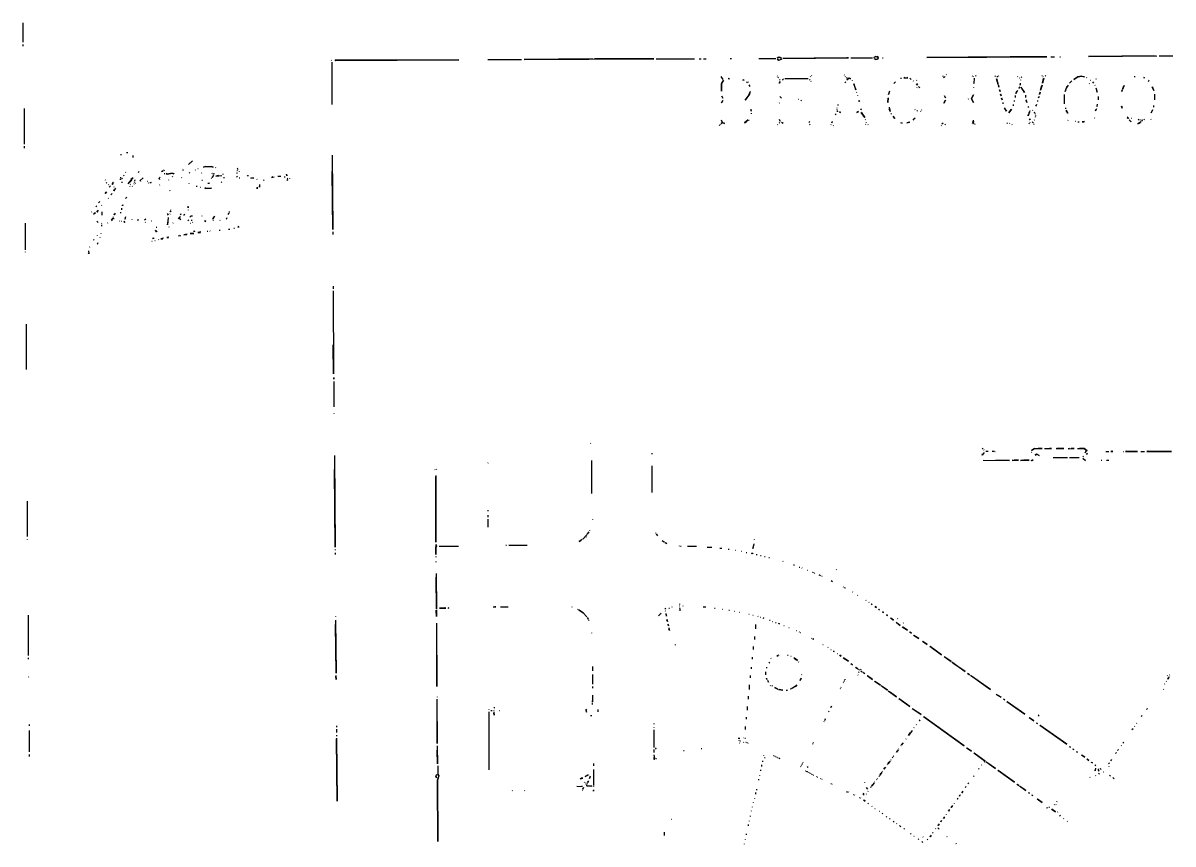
# Model space of a CAD drawing. Extents: x 1 to 4796, y -44 to 889.
# Drawn here: x 92 to 653, y 488 to 888 of the extents above; entities that cross this region are included whole.
import ezdxf

# ---------------------------------------------------------------- set-up
doc = ezdxf.new("R2010")
doc.units = 0
doc.layers.add('LINEWORK', color=4, linetype='CONTINUOUS')

msp = doc.modelspace()

# ---------------------------------------------------------------- linework, layer by layer
at = {"layer": 'LINEWORK'}
for points in [[(92, 888.1667), (92, 878.8333)], [(92, 877.6667), (92, 876.8333)], [(242.3333, 870), (242.5, 869.8333)], [(244, 870.1667), (244.5, 869.8333), (304.5, 870.1667), (244.1667, 870)], [(318.6667, 870.3333), (335.1667, 870.3333)], [(369.6667, 870.6667), (336.3333, 870.3333), (399.6667, 870.6667), (370.6667, 870.6667)], [(400.8333, 870.6667), (419.5, 870.6667)], [(421.8333, 870.6667), (422.6667, 870.6667)], [(423.8333, 870.6667), (425.1667, 870.6667)], [(436.8333, 870.8333), (437.5, 870.8333)], [(450.8333, 870.8333), (459.1667, 870.8333)], [(460.6667, 871.5), (459.8333, 871), (460.6667, 871.5), (461.8333, 871), (461, 871.5)], [(459.8333, 870.5), (460.6667, 870), (461.8333, 870.5), (461, 870), (460, 870.3333)], [(493.1667, 871.1667), (462.5, 870.8333), (494.5, 871.1667), (493.6667, 871.1667)], [(495.6667, 871.1667), (506.3333, 871.1667)], [(507.8333, 871.8333), (507, 871.3333), (507.8333, 871.8333), (509.1667, 871.3333), (508.3333, 871.8333)], [(507, 870.8333), (507.8333, 870.3333), (509.1667, 870.8333), (508.3333, 870.3333), (507.1667, 870.6667)], [(511.1667, 871.1667), (511.5, 871.1667)], [(573.1667, 871.6667), (532.8333, 871.3333), (591.3333, 871.6667), (573.5, 871.6667)], [(593.3333, 871.6667), (595, 871.6667)], [(597.6667, 871.6667), (598, 871.6667)], [(644.1667, 872.1667), (611.6667, 871.8333), (645, 872.1667)], [(646.1667, 872.1667), (652.8333, 872.1667)], [(242.6667, 869), (242.6667, 848.3333)], [(432.3333, 862), (433.3333, 860.6667), (433, 861.3333)], [(433.6667, 860.3333), (432.6667, 858.6667), (432.6667, 854.8333), (432.6667, 858.6667), (433.3333, 860)], [(435.8333, 861), (436.5, 860.8333), (436, 861)], [(442.8333, 860.5), (443.6667, 860.3333), (443.1667, 860.5)], [(444.8333, 859.5), (445.3333, 859)], [(445.8333, 859.5), (445.6667, 859.3333)], [(459.8333, 862.3333), (460, 862.1667)], [(460.1667, 861.6667), (460.5, 861.3333)], [(461.3333, 859.6667), (460.8333, 858.8333), (461.1667, 859.5)], [(461, 860.6667), (461.3333, 860.3333)], [(462.8333, 860.8333), (462.3333, 860.5), (462.6667, 860.6667)], [(463.5, 861), (474.8333, 861)], [(475.5, 860.6667), (475.8333, 860.3333)], [(476, 862), (475.8333, 861.8333)], [(476.1667, 859.8333), (476.3333, 859.6667)], [(476.6667, 862.5), (476.5, 862.3333)], [(492.5, 862.8333), (492.6667, 862.6667)], [(493.3333, 859.5), (492.8333, 859)], [(493, 862), (493.1667, 861.8333)], [(493.6667, 861.5), (494, 861.1667)], [(494.6667, 861.1667), (493.8333, 860.5), (494.6667, 861.1667), (495.5, 860.8333), (495, 861.1667)], [(496.3333, 860.1667), (496.3333, 860)], [(497, 858.6667), (498.1667, 855.5), (497.3333, 858.3333)], [(517.5, 859.5), (516.6667, 858.6667), (517.1667, 859.1667)], [(520, 861.1667), (520.5, 861.1667)], [(522, 861.5), (521.5, 861.3333), (523.5, 861.3333), (523.1667, 861.5)], [(524.5, 861.1667), (525.1667, 860.6667), (524.8333, 860.8333)], [(526.1667, 860), (526.3333, 859.8333)], [(527.8333, 860.3333), (527.6667, 860.1667)], [(527.6667, 858.6667), (528.1667, 857.8333), (527.6667, 858.5)], [(540.5, 862.3333), (540.6667, 862.1667)], [(540.8333, 861.6667), (541.1667, 861.3333)], [(541.6667, 862), (541.3333, 861.6667)], [(542.3333, 863), (542.1667, 862.8333)], [(554.8333, 862.3333), (555, 862.1667)], [(555.3333, 862), (555.5, 861.8333)], [(555.8333, 861.1667), (555.6667, 858.6667), (555.8333, 859.3333)], [(556.8333, 862.5), (556.5, 862.1667)], [(566, 862.3333), (566.3333, 862)], [(566.8333, 861), (567.5, 858.1667), (566.8333, 860.8333)], [(567.3333, 862), (567, 861.6667)], [(567.8333, 862.3333), (567.6667, 862.1667)], [(577, 862), (577.1667, 861.8333)], [(578, 861.3333), (578.1667, 861.1667)], [(578.3333, 858.8333), (578.3333, 857.8333), (578.5, 858.6667)], [(578.5, 860.5), (578.5, 860.3333)], [(579.1667, 861.8333), (578.8333, 861.5)], [(588.8333, 862.5), (589, 862.3333)], [(589.8333, 861.1667), (589.1667, 858.8333), (589.6667, 861)], [(589.3333, 862), (589.5, 861.8333)], [(590.8333, 862.5), (590.5, 862.1667)], [(603.5, 860), (602.3333, 858.8333), (603.1667, 859.6667)], [(608.3333, 862.1667), (606.5, 861.8333), (604.5, 860.6667), (606.5, 861.8333), (608.3333, 862.1667), (609.6667, 861.8333), (608.5, 862)], [(610.6667, 861.5), (610.8333, 861.3333)], [(612.1667, 858.6667), (612, 858.5)], [(612.5, 860.3333), (612.6667, 860.3333)], [(613.5, 859.5), (614, 858.8333), (613.8333, 859.1667)], [(615.3333, 860.8333), (615.1667, 860.6667)], [(633.8333, 862), (634.3333, 862)], [(638.5, 861.5), (639, 861.3333), (638.6667, 861.5)], [(640.6667, 860), (641, 859.6667)], [(641.1667, 860.3333), (641, 860.1667)], [(432.6667, 852.6667), (433.3333, 851.5), (432.8333, 852.5)], [(446.6667, 854.6667), (446.3333, 853.5), (444.1667, 850.5), (445.8333, 852.6667), (446.6667, 854.5)], [(446, 858), (446.5, 857.1667), (446.3333, 857.6667)], [(498.6667, 854.3333), (498.5, 854.1667)], [(499, 852.8333), (499, 852.6667)], [(514.5, 854.8333), (514.1667, 853.3333), (514.5, 854.5)], [(528, 856.6667), (527.8333, 856.5)], [(528.6667, 857.1667), (529.3333, 856.5)], [(541.1667, 852.8333), (541.8333, 851.6667), (541.3333, 852.6667)], [(555.5, 853.1667), (554.5, 851.3333), (555.5, 849.3333), (554.5, 851.1667), (555.3333, 853)], [(555.5, 856.8333), (555.5, 856.6667)], [(567.6667, 857.8333), (567.8333, 856.8333), (567.6667, 857.5)], [(568.1667, 855.6667), (568.5, 854.6667), (568.1667, 855.5)], [(568.6667, 853.6667), (569, 852.6667), (568.6667, 853.5)], [(575.8333, 852.8333), (575.8333, 851.8333)], [(577, 855.1667), (576.1667, 853.8333), (576.6667, 854.8333)], [(578.1667, 857), (577.6667, 856.3333), (577.8333, 856.6667)], [(578.6667, 856.8333), (580.3333, 854.1667), (579.1667, 856.3333)], [(580.8333, 853), (580.8333, 851.8333)], [(588, 854.3333), (587.6667, 853.3333), (587.8333, 854.1667)], [(589, 857.8333), (588.1667, 855.3333), (588.8333, 857.6667)], [(599.8333, 853.3333), (599.8333, 848.6667)], [(601.6667, 857.8333), (600.6667, 856.3333), (600.1667, 854.6667), (601.1667, 857.3333)], [(614.6667, 857.8333), (614.8333, 857.6667)], [(615.1667, 856.5), (615.8333, 854.3333), (615.5, 856.1667)], [(628, 855.3333), (627.8333, 854.6667), (627.8333, 855.1667)], [(629, 857.6667), (628.1667, 855.6667), (628.8333, 857.5)], [(642.6667, 857.1667), (643.5, 855.1667), (642.6667, 856.8333)], [(643.8333, 853.5), (643.8333, 850.6667)], [(433.3333, 850.3333), (432.6667, 849.1667), (433.1667, 850.1667)], [(461, 849.1667), (460.8333, 849)], [(461.1667, 852.3333), (461.8333, 851.5), (461.3333, 852.1667)], [(470, 851), (470.1667, 851)], [(471.3333, 850.5), (471.6667, 850.1667)], [(489.3333, 848.3333), (489.3333, 847.8333)], [(499.6667, 850.5), (500, 849.8333), (499.6667, 850.3333)], [(514, 851.6667), (513.8333, 849.3333), (514, 851.5)], [(514.3333, 847.1667), (514.8333, 845), (514.3333, 846.3333)], [(541.8333, 850.5), (541, 849), (541.6667, 850.3333)], [(553.1667, 851.1667), (553, 851)], [(569.1667, 851.6667), (569.5, 850.6667), (569.1667, 851.5)], [(569.8333, 849.3333), (569.8333, 848.6667)], [(574.8333, 848.3333), (574.8333, 847.6667)], [(575.3333, 850.3333), (575.3333, 849.8333)], [(581.1667, 850.6667), (581.5, 849.3333), (581.1667, 850.5)], [(582, 847.3333), (582.3333, 847)], [(586.3333, 848.3333), (586, 847.5), (586.3333, 848)], [(586.8333, 850.3333), (586.8333, 849.8333)], [(587.5, 852.3333), (587.1667, 851.6667), (587.3333, 852.1667)], [(615.8333, 848.5), (615.6667, 847.3333), (615.8333, 847.6667)], [(616.3333, 852.3333), (616.3333, 850.6667)], [(627.6667, 847.6667), (628, 846.6667), (627.6667, 847.5)], [(643.3333, 847.8333), (643.3333, 847.1667)], [(92.5, 846.5), (92.5, 829)], [(447, 846.1667), (447.1667, 845.1667), (447.1667, 846)], [(447.1667, 844.1667), (447.1667, 843.8333)], [(488.5, 843.8333), (488, 843.3333)], [(488.8333, 846.8333), (488.8333, 846.6667)], [(488.8333, 846.1667), (488.8333, 846)], [(489, 845.5), (489.1667, 844.8333), (489.1667, 845.3333)], [(490, 844.8333), (490.6667, 844.5), (490.1667, 844.8333)], [(499.5, 845), (498.6667, 844.5), (499.6667, 845)], [(500.8333, 846.3333), (500.6667, 845.8333), (500.8333, 846.1667)], [(500.8333, 844.6667), (502.5, 842), (500.8333, 844.5)], [(515.1667, 844), (515.5, 843.6667)], [(516.1667, 842.6667), (517.1667, 841.5), (516.5, 842.3333)], [(527.1667, 841.6667), (526.1667, 840.8333), (526.5, 841)], [(527, 846), (527.1667, 845.8333)], [(527.8333, 845.5), (528.1667, 845.1667)], [(529.8333, 845.1667), (529.6667, 845)], [(530.3333, 845.8333), (530.1667, 845.6667)], [(570.5, 846.8333), (571.6667, 845.1667), (570.8333, 846.5)], [(574, 846.1667), (572.8333, 844.3333), (573.8333, 846)], [(582.5, 843.8333), (582.1667, 842.8333), (582.3333, 843.6667)], [(583, 845), (582.5, 844.1667), (582.8333, 844.8333)], [(582.8333, 841.5), (583.1667, 840.8333), (582.8333, 841.3333)], [(583, 845.5), (583.1667, 845.5)], [(584.5, 845.6667), (584.3333, 845.5)], [(585.1667, 844.8333), (585.5, 844.1667), (585.3333, 844.6667)], [(585.6667, 843.8333), (585.6667, 843.6667)], [(585.6667, 842.3333), (585.6667, 842.1667)], [(585.8333, 843), (585.8333, 842.6667)], [(600.3333, 846.8333), (600.3333, 846.3333)], [(600.6667, 845.8333), (601.5, 844.1667), (600.6667, 845.5)], [(614.5, 841.8333), (614.6667, 841.6667)], [(615.5, 846.3333), (615, 845.3333), (615.3333, 846.1667)], [(630.5, 842.3333), (631.3333, 841.5)], [(630.6667, 841.6667), (630.5, 841.5)], [(632.6667, 841.6667), (632.8333, 841.6667)], [(642.8333, 845.8333), (642.1667, 844.3333), (642.8333, 845.6667)], [(431.8333, 838.5), (431.5, 838.1667)], [(432.3333, 838.8333), (432.1667, 838.6667)], [(432.5, 840.8333), (433.1667, 839.6667), (432.5, 839.1667), (433.1667, 839.6667), (432.6667, 840.6667)], [(433.5, 839.5), (434.1667, 839.1667), (433.6667, 839.5)], [(445.6667, 840.8333), (443.8333, 839.5), (445.1667, 840.3333)], [(446, 840.6667), (446.1667, 840.5)], [(460.1667, 838.6667), (460, 838.5)], [(460.8333, 841.1667), (461.3333, 840.3333), (461, 841)], [(461.1667, 839.6667), (460.8333, 839.3333)], [(461.8333, 839.8333), (462.6667, 839.3333), (462, 839.6667)], [(475.6667, 840.1667), (475.1667, 839.6667)], [(475.5, 838.8333), (475.8333, 838.5)], [(486.1667, 838.6667), (486, 838.5)], [(486.6667, 840.1667), (486.5, 839.5), (486.6667, 840)], [(487.1667, 838.1667), (487.3333, 838)], [(502.6667, 841), (502.8333, 840.8333)], [(503, 838.8333), (502.8333, 838.6667)], [(503.1667, 839.6667), (503.1667, 839.5)], [(504, 838.6667), (504.1667, 838.5)], [(520, 839.6667), (520.8333, 839.3333), (520.1667, 839.5)], [(524.3333, 839.8333), (523, 839.5), (524.5, 839.8333)], [(540, 838.1667), (539.8333, 838)], [(540.6667, 839.3333), (540.1667, 838.8333)], [(541.5, 838.8333), (541.8333, 838.5)], [(555, 839.1667), (554.8333, 839)], [(555.3333, 840.6667), (555.5, 839.8333), (555.1667, 839.5), (555.5, 840.5)], [(555.5, 839.3333), (555.8333, 839)], [(556.1667, 838.8333), (556.3333, 838.6667)], [(572.1667, 839.5), (571.8333, 839.1667)], [(573.1667, 839.3333), (573.3333, 839.1667)], [(574.1667, 838.6667), (574.3333, 838.5)], [(582.8333, 839.3333), (582.5, 839)], [(583.1667, 839.8333), (583, 839.6667)], [(584.1667, 840), (584.8333, 839.3333)], [(585, 838.8333), (585.1667, 838.6667)], [(585.3333, 840.8333), (585.1667, 840.6667)], [(601.6667, 840.6667), (601.5, 840.5)], [(605.3333, 840.3333), (605.5, 840.3333)], [(606.5, 840), (607, 840)], [(609.6667, 840.1667), (608.5, 840), (609.5, 840)], [(631.5, 840.8333), (632.5, 840), (632, 840.3333)], [(637.3333, 840), (635.6667, 839), (636.8333, 839.5)], [(635.8333, 841.1667), (636.3333, 840.8333), (636, 841)], [(636.8333, 840.8333), (637, 840.6667)], [(638.1667, 840.6667), (637.5, 840.5), (638, 840.5)], [(639, 841.1667), (638.6667, 840.8333)], [(642, 841.1667), (642.1667, 841)], [(92.5, 828), (92.5, 827)], [(142.5, 825), (143.1667, 825)], [(139.5, 824), (140, 824)], [(145.5, 823.5), (145.5, 822.5)], [(174.6667, 820.8333), (172.6667, 819.1667), (174.3333, 820.5)], [(242.8333, 823.6667), (243.1667, 787.3333), (242.8333, 815.6667)], [(141.3333, 813.8333), (141, 813.5)], [(142.1667, 815.3333), (142, 815.1667)], [(148.6667, 815.6667), (148.1667, 815.1667)], [(159.8333, 816.1667), (160, 815.5), (159.6667, 816)], [(160.5, 816.5), (161, 816)], [(160.8333, 814.6667), (161.1667, 814.6667)], [(164.6667, 814.8333), (162.3333, 814.3333), (161.8333, 814.6667), (162.3333, 814.3333), (164.6667, 814.8333), (165.3333, 814.5), (165.6667, 814.8333), (165.3333, 814.5), (164.8333, 814.6667)], [(164.6667, 813.3333), (164.8333, 813.1667)], [(170.1667, 816.8333), (170, 816.6667)], [(170, 816.1667), (170, 816)], [(173.3333, 815.1667), (173, 814.8333)], [(176.1667, 816.5), (176, 816.3333)], [(177.3333, 817.1667), (177.5, 817.1667)], [(179.1667, 815), (179, 814.8333)], [(180.8333, 818.1667), (180, 817.8333), (180.8333, 818.1667), (183.8333, 818.1667), (184.6667, 817.8333), (183.8333, 818.1667)], [(184.1667, 814.8333), (184.3333, 814.6667)], [(184.8333, 813.6667), (184.1667, 812.8333), (185, 813.6667)], [(185, 814.8333), (184.8333, 814.1667), (184.6667, 814.5)], [(185.8333, 817.6667), (186, 817.5)], [(187.3333, 813.6667), (186, 813.3333), (189, 813.6667)], [(189.5, 814.5), (189.5, 814.1667)], [(196.1667, 813.3333), (196.5, 813)], [(196.3333, 815.3333), (196.5, 815.3333)], [(196.3333, 814.6667), (196.3333, 814.5)], [(196.5, 817.3333), (196.6667, 817.1667)], [(196.5, 816.3333), (196.5, 816.1667)], [(197, 817), (196.6667, 816.6667)], [(197.5, 815.6667), (197.5, 815.5)], [(201.6667, 813.8333), (201.6667, 813.3333), (201.5, 813.6667)], [(216.3333, 813.3333), (217.6667, 813.3333)], [(220.5, 814.3333), (220.6667, 813.5), (220.5, 814.1667)], [(132, 811.6667), (132.1667, 811.5)], [(132.5, 810.3333), (132.8333, 810)], [(133.6667, 809.3333), (133.8333, 809.1667)], [(134.6667, 808.6667), (134, 808)], [(136, 810), (135.5, 809.3333), (135.8333, 809.8333)], [(135.6667, 810.5), (135.8333, 810.3333)], [(136.3333, 810.5), (136.1667, 810.3333)], [(136.3333, 808.1667), (136.5, 808.1667)], [(139.5, 813), (139.5, 812.6667)], [(139.5, 812.3333), (139.5, 811.6667), (139.5, 812.1667)], [(140, 810.5), (140.5, 810.5)], [(140.5, 812.5), (140.1667, 812.1667)], [(145.6667, 812.6667), (144.6667, 811.8333), (145, 811.5), (143.3333, 809.6667), (145.3333, 812.3333)], [(144.1667, 808.5), (144.3333, 808.3333)], [(144.5, 809.5), (144.3333, 809.3333)], [(145.1667, 808.5), (145.3333, 808.3333)], [(146.1667, 809.6667), (146, 809.5)], [(146.1667, 810.3333), (146.3333, 810.1667)], [(146.5, 811.6667), (146.3333, 811), (146.5, 811.3333)], [(146.6667, 810), (146.8333, 810)], [(150.6667, 812.6667), (149.1667, 811.3333), (149.3333, 811), (149.1667, 811.3333), (149.5, 811.5)], [(152.5, 811), (152.6667, 811)], [(153.1667, 810.1667), (153, 810)], [(153.8333, 810.3333), (154.5, 810.3333), (154, 810.1667)], [(158.8333, 813), (158.3333, 812.5), (158.5, 811.8333), (158.3333, 812.5)], [(158.6667, 809.1667), (158.5, 809)], [(163, 811.6667), (163, 811.5)], [(169.5, 812.8333), (169.3333, 812.6667)], [(172.8333, 809.8333), (172.8333, 809.6667)], [(176.5, 808.5), (177, 808.5)], [(178.3333, 808), (178.5, 808)], [(179.1667, 811.5), (179.5, 811.5)], [(180.5, 807.6667), (181.1667, 807.3333), (184, 807.5), (181.1667, 807.3333), (180.6667, 807.6667)], [(182.1667, 810), (183, 810), (182.3333, 809.8333)], [(184, 812.5), (183.8333, 812.3333)], [(189, 810.6667), (188.6667, 810.3333)], [(190, 813), (190, 812.5)], [(197.5, 812.6667), (197.6667, 812.6667)], [(203, 812.6667), (204.5, 812.5), (203.6667, 812.6667)], [(206, 812), (206.1667, 811.8333)], [(206.1667, 808), (206.1667, 807.1667), (206.1667, 807.8333)], [(207.3333, 809.3333), (207.3333, 808), (207.5, 809.1667)], [(209.6667, 811.6667), (209.3333, 811.3333)], [(213.8333, 813.1667), (213.1667, 812.8333), (214.5, 813.1667)], [(219.3333, 813.1667), (219.8333, 813.1667)], [(221.1667, 811.6667), (220.6667, 811.5), (221, 811.5)], [(220.8333, 812.5), (221.1667, 812.1667)], [(222, 812.3333), (222, 812.1667)], [(132.6667, 805.8333), (132, 805), (132.5, 805.6667)], [(133.6667, 802.6667), (133.5, 802.5)], [(135.5, 805), (134.8333, 804.3333)], [(137.1667, 807.5), (136.3333, 806.3333), (136.6667, 807)], [(142.6667, 803.1667), (142, 802.5)], [(163.5, 806.5), (163.6667, 806.3333)], [(128, 799), (127.5, 798.5)], [(128.6667, 796.8333), (128, 795.8333), (128.6667, 796.6667)], [(129.5, 801), (128.8333, 800.3333)], [(130.3333, 799.3333), (130.5, 799.1667)], [(140, 797.8333), (140, 797)], [(140.6667, 799.5), (140.5, 799), (140.5, 799.3333)], [(164.1667, 796.5), (163.8333, 796), (164, 796.3333)], [(164, 797), (164, 796.8333)], [(172.3333, 798.8333), (172.5, 798), (172.5, 798.6667)], [(172.5, 797), (172.5, 796.8333)], [(125.5, 796), (125.3333, 795.8333)], [(127.1667, 795.6667), (126.3333, 794.8333), (127.3333, 795.6667)], [(128, 791.5), (128.6667, 790.8333)], [(130.5, 796), (130.5, 794.3333)], [(136, 793), (135.1667, 792), (135.5, 791.6667), (135.1667, 792), (135.8333, 792.8333)], [(136.1667, 793.5), (136, 793.3333)], [(136.3333, 792.8333), (136.5, 792.8333)], [(137, 795.3333), (136.5, 794.5), (136.6667, 795)], [(139, 791.6667), (139.1667, 791.5)], [(139.5, 795.8333), (139.5, 795.3333)], [(139.8333, 791.5), (140, 791.5)], [(141.1667, 791.5), (141.6667, 790.8333), (141.3333, 791.3333)], [(142, 793.5), (141.6667, 792.5), (142, 793)], [(145, 792.3333), (145, 792.1667)], [(148.1667, 792.3333), (148, 791.8333), (148, 792.1667)], [(151.8333, 792.5), (151.3333, 792)], [(151.5, 791), (151.6667, 790.8333)], [(154.6667, 791.6667), (154.8333, 791.6667)], [(162.3333, 795.1667), (162.8333, 794.3333), (162.5, 795)], [(162.8333, 793.1667), (162.5, 789.6667), (162.8333, 791.5)], [(163.8333, 795), (163.6667, 794.8333)], [(168, 793), (167.6667, 792.6667)], [(168.6667, 793.6667), (168.3333, 793), (168.8333, 792.1667), (168.3333, 793), (168.5, 793.5)], [(169, 795), (168.8333, 794.5), (169, 794.8333)], [(171, 794.6667), (170.5, 794.3333), (170.8333, 794.5)], [(172.8333, 792.1667), (172.3333, 791.6667)], [(174, 794), (173.3333, 793.3333), (174, 794), (174.6667, 794)], [(174, 792), (174.5, 792)], [(174.8333, 791), (174.6667, 790.8333)], [(179.1667, 794), (179.3333, 794)], [(180.5, 791.8333), (181.1667, 791.3333), (180.6667, 791.6667)], [(185.3333, 793.8333), (184.5, 792.5), (185, 793.5)], [(184.6667, 792), (184.6667, 791.8333)], [(188, 792), (188.1667, 791.8333)], [(191.3333, 793), (191, 792.5), (191.3333, 792.8333)], [(192.3333, 795.3333), (192, 794.6667), (192.3333, 795.1667)], [(192.5, 796.1667), (192.5, 795.6667)], [(93, 790.5), (93, 777.5)], [(130, 785.5), (130, 785.3333)], [(130.5, 790.5), (130.3333, 790.3333)], [(130.3333, 789.6667), (130.3333, 789)], [(133.3333, 790.6667), (133.1667, 790.5)], [(156.5, 787), (157.1667, 786.1667), (157.5, 786.5), (157.1667, 786.1667), (156.6667, 786.8333)], [(157, 788.5), (157.3333, 788.5)], [(163.1667, 788.6667), (163.3333, 788.6667)], [(165.1667, 790.6667), (165, 790.5)], [(172, 785.1667), (170.5, 784.8333), (171.8333, 785)], [(173.5, 790.5), (173.6667, 790.5)], [(175.1667, 785.6667), (173.5, 785.5), (175.3333, 785.5)], [(175.1667, 786.5), (175.8333, 786.5), (175.3333, 786.3333)], [(178.6667, 786.1667), (177.3333, 786), (178.5, 786)], [(181.8333, 786.5), (182.1667, 786.5)], [(183.1667, 786.6667), (183.3333, 786.5)], [(187.6667, 787), (188.1667, 787)], [(192.1667, 787.5), (192.8333, 787.5)], [(194.8333, 788), (195.1667, 788)], [(197.3333, 788.8333), (196.8333, 788.5), (197.5, 788.6667)], [(243.1667, 786.1667), (243.1667, 785)], [(126.6667, 782.5), (126.3333, 782.1667)], [(128.1667, 784.6667), (128.1667, 784.5)], [(128.5, 780.8333), (128.1667, 780.1667), (128.5, 780.5)], [(129.5, 783.6667), (129.5, 783.5)], [(154.8333, 781.6667), (155, 781.6667)], [(155.8333, 783.1667), (155.1667, 783), (156, 783.1667)], [(156.3333, 782), (156.5, 782)], [(158.1667, 782.5), (158, 782.3333)], [(160.5, 783.1667), (159.1667, 782.8333), (160.1667, 782.8333)], [(163.1667, 783.6667), (162.1667, 783.5), (163, 783.5)], [(168.1667, 784.5), (167.8333, 784.3333), (169, 784.5)], [(93, 776.5), (93, 776.3333)], [(124, 777), (124.1667, 775.5), (124, 775.8333)], [(124.6667, 779), (124.5, 778.8333)], [(243.3333, 759.6667), (243.3333, 758.5)], [(243.3333, 757.5), (243.5, 717), (243.3333, 731.1667)], [(93.5, 741.1667), (93.5, 719)], [(243.6667, 715.1667), (243.6667, 714.3333), (243.6667, 715)], [(243.6667, 713.1667), (243.6667, 700.8333)], [(243.6667, 697.6667), (243.6667, 697.5)], [(368.8333, 683.1667), (369, 683)], [(559.8333, 680.6667), (560.3333, 680.1667)], [(560.5, 679.8333), (560.6667, 679.6667)], [(561.5, 679.1667), (562.6667, 679.1667)], [(564.6667, 679.1667), (565.6667, 679.1667), (564.8333, 679)], [(566, 679), (566.1667, 679)], [(585.3333, 680.5), (583.8333, 679.5), (585.3333, 680.5), (589, 680.5), (587, 680.5)], [(583.8333, 678.6667), (584, 678.5)], [(590.1667, 680.5), (593.5, 680.5), (592.6667, 680.5)], [(595.8333, 680.5), (599.6667, 680.5), (596.1667, 680.5)], [(602.3333, 680.5), (601.6667, 680.3333), (604.6667, 680.5), (603.1667, 680.5)], [(606.3333, 680.5), (609.5, 680.5), (611, 679.3333), (609.5, 680.5), (607.1667, 680.5)], [(610.3333, 679.1667), (610, 678.3333), (610.3333, 679)], [(620, 679), (621.5, 679)], [(623, 679.1667), (622.5, 679), (623.5, 679), (623.1667, 679.1667)], [(628.5, 679), (628.6667, 679)], [(630.3333, 679.1667), (629.6667, 679), (635.5, 679), (630.5, 679)], [(637.1667, 679), (639, 679)], [(640.5, 679.1667), (640, 679), (652.1667, 679), (640.6667, 679.1667)], [(243.8333, 677.1667), (244.1667, 632.3333), (243.8333, 670.3333)], [(318.8333, 673.5), (318.6667, 673.3333)], [(369.1667, 674.6667), (369.1667, 658.5)], [(398.6667, 678.1667), (398.6667, 677.6667)], [(560.6667, 678.5), (559.8333, 677.3333), (560, 677.8333)], [(560.3333, 674.8333), (573.1667, 674.6667), (566.5, 674.8333)], [(574.6667, 674.8333), (574.3333, 674.6667), (577.5, 674.8333), (575.1667, 674.8333)], [(579.6667, 674.8333), (578.5, 674.6667), (582.6667, 674.8333), (580, 674.8333)], [(584.6667, 675), (584, 674.5), (583.6667, 674.6667), (584.5, 674.8333)], [(586.3333, 677.6667), (585.6667, 677.3333), (586.5, 677.6667), (587.5, 677.1667), (586.5, 677.6667)], [(594.3333, 676.1667), (601.3333, 676.1667)], [(602.3333, 676.1667), (607, 676.1667)], [(609.1667, 676.8333), (608.8333, 676.5)], [(608.8333, 675.8333), (610.1667, 674.6667), (609.6667, 675)], [(611.1667, 678), (610.6667, 677.6667), (611.3333, 678)], [(617.8333, 674.8333), (618.1667, 674.8333)], [(620.3333, 674.8333), (621.5, 674.8333)], [(292.8333, 670.3333), (293, 670.1667)], [(293.8333, 670.5), (293.6667, 670.3333)], [(398.6667, 672), (398.6667, 659)], [(293.3333, 667.3333), (293.3333, 634.8333), (293.3333, 666.8333)], [(94, 654.8333), (94, 637.5)], [(318.6667, 650.5), (318.6667, 650)], [(318.6667, 648), (318.6667, 647)], [(318.6667, 646), (318.6667, 642.1667)], [(369.6667, 645.8333), (369.6667, 645.6667)], [(368, 639.8333), (367.1667, 638.6667), (367.5, 639.3333)], [(368.3333, 640.5), (368.3333, 640.3333)], [(94, 636.1667), (94, 636)], [(293.3333, 633.8333), (293.6667, 632.8333), (293.3333, 632.3333), (293.3333, 628.8333), (293.3333, 632.3333), (293.6667, 632.8333), (293.3333, 633.3333)], [(364.6667, 636.1667), (363.1667, 635.1667), (364.1667, 635.6667)], [(367, 638.3333), (365, 636.3333)], [(366.6667, 637.3333), (366.8333, 637.1667)], [(400.5, 639.3333), (400.6667, 639.1667)], [(400.8333, 638.8333), (401.5, 637.8333), (401.3333, 638.3333)], [(403.6667, 635.6667), (404.8333, 634.8333), (404.5, 634.8333)], [(405.1667, 634.6667), (406, 634.1667), (405.5, 634.3333)], [(448.3333, 634), (448, 631.6667), (448.3333, 633.3333)], [(448.5, 636.1667), (448.5, 636)], [(244.1667, 631.1667), (244.1667, 630.8333)], [(244.1667, 629.6667), (244.1667, 628.8333)], [(295, 632.8333), (304.3333, 632.8333)], [(327.5, 633.3333), (327.8333, 633.3333)], [(329, 633.3333), (337.8333, 633.3333)], [(412, 633), (412, 632.8333)], [(412.6667, 632.8333), (413, 632.8333)], [(416, 632.8333), (420.5, 632.8333)], [(425.6667, 632.3333), (428, 632.3333)], [(431.8333, 631.8333), (432.8333, 631.8333)], [(435.8333, 631.3333), (436.3333, 631.3333)], [(439.3333, 630.8333), (439.5, 630.8333)], [(442.3333, 630.3333), (442.5, 630.3333)], [(444.6667, 629.8333), (445, 629.8333)], [(447.6667, 629.5), (447.3333, 629.3333), (447.8333, 629.5), (448.1667, 629.1667), (447.8333, 629.5)], [(449.5, 628.8333), (450, 628.8333)], [(451.6667, 628.3333), (452, 628.3333)], [(293.3333, 627.8333), (293.3333, 627.5)], [(293.3333, 625.3333), (293.3333, 625)], [(453.6667, 627.8333), (454, 627.8333)], [(455.6667, 627.3333), (456, 627.3333)], [(462.5, 625.5), (462.6667, 625.3333)], [(467.8333, 623.6667), (468.1667, 623.6667)], [(470.5, 622.6667), (470.8333, 622.6667)], [(293.5, 619.5), (293.6667, 602.3333), (293.5, 617.6667)], [(471.8333, 622.3333), (472, 622.1667)], [(474.5, 621.1667), (474.6667, 621.1667)], [(477, 620.1667), (477.1667, 620.1667)], [(477.5, 620), (477.6667, 619.8333)], [(478, 619.6667), (478.1667, 619.6667)], [(480.1667, 618.8333), (480.6667, 618.6667), (480.3333, 618.6667)], [(481, 618.5), (481.1667, 618.3333)], [(481.5, 618.1667), (481.6667, 618.1667)], [(488.5, 621.5), (488.6667, 621.3333)], [(486.1667, 616.1667), (486.8333, 615.6667), (486.5, 615.8333)], [(492, 613), (492.1667, 612.8333)], [(492.5, 612.6667), (492.6667, 612.6667)], [(493, 612.5), (493.1667, 612.3333)], [(496.5, 610.5), (496.6667, 610.3333)], [(499, 609), (499.1667, 608.8333)], [(503, 606.5), (503.1667, 606.3333)], [(293.6667, 601.8333), (293.6667, 598.5), (293.5, 601.6667)], [(297.6667, 602.8333), (295.1667, 602.6667), (298.1667, 602.6667), (297.8333, 602.8333)], [(299.1667, 602.8333), (299.6667, 602.6667), (299.3333, 602.8333)], [(321.3333, 603.1667), (322.6667, 603.1667), (322.1667, 603.1667)], [(324.8333, 603.1667), (328.6667, 603.1667)], [(359.6667, 603.1667), (359.8333, 603.1667)], [(362.5, 602.1667), (362.6667, 602)], [(363, 601.8333), (365.1667, 600.3333), (367, 598.3333), (365.1667, 600.3333), (363.1667, 601.6667)], [(403.1667, 600.1667), (402, 598.8333), (402.6667, 599.6667)], [(405, 602.6667), (405.3333, 602.1667), (405.1667, 602.5)], [(405.1667, 601.3333), (405.3333, 601.1667)], [(407, 602.6667), (407.3333, 602.6667)], [(408.5, 603.1667), (408.6667, 603.1667)], [(412.1667, 604.6667), (412.1667, 604.3333)], [(412.1667, 603.6667), (412.3333, 603.6667)], [(412.1667, 602.8333), (412.5, 601.5), (412.1667, 601.8333)], [(413.8333, 603.6667), (414, 603.6667)], [(423.6667, 603.1667), (425, 603.1667)], [(429.1667, 602.6667), (429.5, 602.6667)], [(433, 602.1667), (433.1667, 602.1667)], [(436.1667, 601.6667), (436.5, 601.6667)], [(439, 601.1667), (439.1667, 601.1667)], [(441.5, 600.6667), (441.6667, 600.6667)], [(504.5, 605.5), (504.6667, 605.3333)], [(505.6667, 604.6667), (506.1667, 604.3333), (505.8333, 604.6667)], [(507.5, 603.3333), (508.1667, 603), (507.6667, 603.3333)], [(509.1667, 602.1667), (509.6667, 601.8333), (509.3333, 602.1667)], [(511, 600.8333), (511.6667, 600.5), (511.1667, 600.8333)], [(94.5, 599.1667), (94.5, 579.5)], [(244.3333, 598.6667), (244.3333, 598.5)], [(244.3333, 596.6667), (244.6667, 570.8333), (244.3333, 594.6667)], [(293.6667, 595.3333), (293.8333, 564.3333), (293.8333, 595.1667)], [(367.1667, 598), (367.6667, 597.1667), (367.6667, 597.5)], [(367.8333, 596.8333), (368.1667, 596.5)], [(405.5, 600), (405.8333, 598.6667), (405.6667, 599.8333)], [(406, 597.1667), (406.3333, 596.1667), (406, 596.8333)], [(406.5, 595), (406.8333, 594), (406.6667, 594.8333)], [(446, 599.6667), (446.1667, 599.6667)], [(448, 599.1667), (448.1667, 599.1667)], [(449.1667, 594.6667), (449.1667, 592.5)], [(450.3333, 598.6667), (450.5, 598.5)], [(451.5, 598.1667), (451.6667, 598.1667)], [(452.8333, 597.8333), (453.3333, 597.6667), (453, 597.6667)], [(456, 596.6667), (456.3333, 596.6667)], [(457.5, 596.1667), (457.6667, 596.1667)], [(459, 595.6667), (459.3333, 595.6667)], [(460.3333, 595.3333), (461, 595), (460.5, 595.1667)], [(513, 599.3333), (513.6667, 599), (513.1667, 599.3333)], [(515, 597.8333), (516.5, 596.6667), (515.1667, 597.6667)], [(517.8333, 595.8333), (519.8333, 594.1667), (518.5, 595.1667)], [(518.6667, 597.5), (518.5, 597.3333)], [(521.3333, 595.5), (521.1667, 595.3333)], [(369.1667, 590.5), (369.1667, 590.3333)], [(407, 593), (407.3333, 591.6667), (407, 592.5)], [(463, 594.1667), (463.1667, 594.1667)], [(465.5, 593.1667), (465.6667, 593.1667)], [(469, 591.6667), (469.1667, 591.6667)], [(470.5, 591), (470.6667, 590.8333)], [(471, 590.6667), (471.1667, 590.6667)], [(520.8333, 593.5), (523.3333, 591.8333), (521, 593.3333)], [(524.3333, 591), (525.3333, 590.3333), (524.5, 590.8333)], [(526.3333, 589.5), (528.8333, 587.8333), (526.5, 589.3333)], [(410, 584.8333), (410, 584.5)], [(448.1667, 583.8333), (448.1667, 582.5)], [(448.6667, 588.8333), (448.6667, 587.3333)], [(476.5, 588), (476.6667, 587.8333)], [(477, 587.6667), (477.6667, 587.5), (477.3333, 587.6667)], [(482, 584.8333), (482.1667, 584.8333)], [(484.5, 583.5), (484.6667, 583.3333)], [(530.6667, 586.5), (533, 584.8333), (530.8333, 586.3333)], [(534.1667, 584), (540, 579.8333), (534.3333, 583.8333)], [(94.5, 578.3333), (94.5, 577.6667)], [(447.6667, 578.6667), (447.6667, 577.6667)], [(456.6667, 578.1667), (456.8333, 578)], [(460.6667, 579.6667), (459.6667, 579.3333), (460.3333, 579.3333)], [(464.8333, 579.6667), (465.1667, 579.6667)], [(466.5, 579.1667), (466.6667, 579.1667)], [(468, 578.5), (469.6667, 577), (468.5, 578)], [(486, 582.5), (486.1667, 582.5)], [(487.1667, 581.6667), (487.6667, 581.5), (487.3333, 581.6667)], [(489, 580.5), (489.1667, 580.5)], [(490.1667, 579.6667), (491, 579.1667), (490.3333, 579.6667)], [(492, 578.3333), (494.5, 576.6667), (492.1667, 578.3333)], [(541.1667, 579), (544.6667, 576.5), (541.5, 578.6667)], [(369.6667, 574.1667), (369.6667, 572)], [(447.1667, 573.8333), (447.1667, 573)], [(454.6667, 573.8333), (454.6667, 573.3333)], [(456, 576.1667), (455.6667, 575.8333)], [(468.5, 577.5), (468.3333, 577.3333)], [(470.1667, 576.3333), (470.3333, 576.1667)], [(495.6667, 575.6667), (496.5, 575), (496, 575.3333)], [(498, 573.8333), (499.1667, 573), (498.1667, 573.6667)], [(499.5, 572.8333), (500, 572.3333)], [(500.8333, 572.8333), (500.5, 572.5)], [(545, 576.3333), (551.5, 571.6667), (545.5, 575.8333)], [(94.8333, 569.1667), (94.6667, 569)], [(244.5, 569.6667), (244.6667, 567.8333), (244.5, 569.3333)], [(369.6667, 570.1667), (369.6667, 565.5)], [(446.6667, 569.6667), (446.6667, 568.6667)], [(454.1667, 571.5), (454.1667, 570)], [(454.6667, 568.5), (454.8333, 567.8333), (454.6667, 568.3333)], [(455, 567.5), (455.5, 566.5), (455.1667, 567.3333)], [(471.5, 568.5), (471, 567.3333), (471.3333, 568.3333)], [(471.8333, 570.1667), (471.6667, 570)], [(492.3333, 566.8333), (492.3333, 566.6667)], [(492.6667, 567.3333), (492.5, 567.1667)], [(492.8333, 568), (492.8333, 567.6667)], [(499.1667, 570), (499.3333, 569.8333)], [(499.8333, 571.5), (499.5, 571.1667)], [(500.6667, 572), (501.1667, 571.5)], [(501.5, 571.3333), (502.5, 570.6667), (502, 570.8333)], [(503.6667, 569.6667), (506.3333, 567.8333), (503.8333, 569.5)], [(507.3333, 567), (510.1667, 565), (507.5, 566.8333)], [(552.6667, 570.8333), (553.6667, 570), (553, 570.5)], [(554, 569.8333), (563.8333, 562.8333), (554.5, 569.3333)], [(649.6667, 567), (649.5, 566.8333)], [(650, 569.6667), (650.1667, 569.5)], [(651, 569.1667), (650.3333, 568), (650.6667, 568.8333)], [(651.3333, 570), (651.1667, 569.8333)], [(369.6667, 564.3333), (369.6667, 563.5)], [(446.1667, 565.1667), (446.1667, 562.8333)], [(456.5, 564.8333), (456.3333, 564.6667)], [(457.1667, 564.8333), (457.5, 564.5)], [(458.5, 563.8333), (460.1667, 563), (458.6667, 563.8333)], [(460.5, 562.8333), (462.5, 562.5), (460.8333, 562.8333)], [(464.1667, 562.5), (464.8333, 562.5)], [(466.8333, 563.3333), (466.3333, 563.1667), (466.6667, 563.1667)], [(469.3333, 565.1667), (468.6667, 564.3333), (467.1667, 563.5), (469.1667, 565)], [(490.6667, 563.3333), (490.5, 563.1667)], [(491, 564), (490.8333, 563.8333)], [(492.1667, 566.3333), (492, 566.1667)], [(510.5, 564.8333), (513.6667, 562.5), (511, 564.3333)], [(514, 562.3333), (518, 559.3333), (514.5, 561.8333)], [(648.1667, 563), (648.3333, 562.8333)], [(648.8333, 565.6667), (648.6667, 565.5)], [(293.8333, 558.1667), (294, 536.5), (294, 558)], [(294, 559.3333), (294, 559.1667)], [(369.6667, 556), (369.3333, 555.8333), (369.8333, 555.8333)], [(369.6667, 560.1667), (369.6667, 556.6667), (369.6667, 557.3333)], [(445.6667, 559.6667), (445.6667, 558.1667)], [(519.1667, 558.5), (524.5, 554.6667), (519.3333, 558.3333)], [(566.6667, 560.6667), (569, 559.1667), (566.8333, 560.5)], [(570.1667, 558.3333), (570.8333, 557.8333), (570.5, 558)], [(571.8333, 557), (580.5, 550.8333), (572, 556.8333)], [(319.1667, 553.3333), (319.1667, 553.1667)], [(319.1667, 552), (319.1667, 523.6667)], [(320.1667, 552.6667), (320.8333, 552.6667)], [(321.6667, 552.8333), (321.8333, 552.6667)], [(321.6667, 552), (321.8333, 550.3333), (321.6667, 551.3333)], [(321.8333, 554.3333), (321.8333, 553.8333)], [(324.1667, 552.6667), (324.3333, 552.6667)], [(366.8333, 553.3333), (366.5, 552.8333), (366.8333, 551.8333), (366.6667, 553.1667)], [(368.8333, 550.1667), (369.3333, 550.1667)], [(372.3333, 553.1667), (372.3333, 552)], [(445.1667, 554.6667), (445.1667, 552.8333)], [(485.1667, 552.3333), (484.8333, 552)], [(486.3333, 554.8333), (486, 554.1667), (486.1667, 554.6667)], [(525.6667, 553.6667), (530, 550.6667), (526, 553.3333)], [(531.1667, 549.6667), (551, 535.3333), (531.3333, 549.5)], [(587, 550.5), (587.1667, 550.3333)], [(587.5, 550.1667), (587.1667, 549.8333)], [(637.8333, 550.1667), (637.3333, 549.6667)], [(640.3333, 553.6667), (639.8333, 553.1667)], [(95, 545.8333), (95, 545.1667)], [(244.8333, 545.1667), (244.8333, 544.5)], [(399.6667, 546.3333), (399.6667, 546)], [(399.6667, 544.3333), (399.6667, 544.1667)], [(444.1667, 544.8333), (444.1667, 543.3333)], [(444.6667, 549.3333), (444.6667, 548.5)], [(482.6667, 547.3333), (482.5, 547.1667)], [(482.8333, 547.8333), (482.8333, 547.6667)], [(483.1667, 548.6667), (483, 548.1667), (483.3333, 548.5)], [(526.6667, 544.3333), (526.5, 544.1667)], [(527.6667, 545.8333), (527.5, 545.6667)], [(529.3333, 548.1667), (529, 547.6667), (529.3333, 548)], [(582.6667, 549.1667), (585, 547.6667), (582.8333, 549)], [(586.1667, 546.6667), (586.8333, 546.3333), (586.5, 546.3333)], [(587.8333, 545.5), (601, 536.1667), (588, 545.3333)], [(634.1667, 545), (634, 544.8333)], [(635.1667, 546.5), (635, 546.3333)], [(95, 542.8333), (95, 532.5)], [(244.8333, 543.5), (244.8333, 542)], [(244.8333, 540.6667), (244.8333, 540.1667)], [(244.8333, 539.1667), (245.1667, 508.3333), (244.8333, 538.8333)], [(399.6667, 543.1667), (399.6667, 534.6667)], [(440.8333, 539.1667), (441.6667, 539.1667)], [(443.6667, 539.3333), (443.5, 539.1667)], [(444.1667, 539.1667), (444.3333, 539.1667)], [(522.6667, 538.8333), (522.5, 538.6667)], [(525.6667, 542.8333), (523.8333, 540.5), (524.8333, 542)], [(633.3333, 543.6667), (632.8333, 543.1667)], [(294, 535.3333), (294.1667, 526.6667), (294, 533.3333)], [(399.6667, 533.6667), (399.6667, 532.1667)], [(400.8333, 534.5), (400.5, 534.1667), (400.8333, 533.8333), (400.5, 534.1667)], [(414.1667, 533.1667), (414.5, 533.1667)], [(422.6667, 534.1667), (423, 534.1667)], [(441.1667, 538.1667), (441.3333, 538)], [(441.5, 536.8333), (441.6667, 536.6667)], [(441.6667, 537.8333), (441.8333, 537.8333)], [(443.5, 537.1667), (443.3333, 537)], [(444.5, 537.1667), (444.6667, 537.1667)], [(445, 537), (445.1667, 536.8333)], [(445.5, 536.6667), (445.6667, 536.6667)], [(477.1667, 536.3333), (477, 536.1667)], [(477.3333, 537), (477.3333, 536.6667)], [(518.8333, 533.5), (518, 532.3333), (518.3333, 533)], [(519.1667, 534), (519, 533.8333)], [(520.3333, 535.5), (520.1667, 535.3333)], [(521.1667, 536.8333), (520.5, 535.8333), (520.8333, 536.5)], [(552.1667, 534.5), (554.5, 532.8333), (552.3333, 534.3333)], [(602.1667, 535.1667), (602.8333, 534.8333), (602.3333, 535)], [(603.8333, 534), (604.5, 533.6667), (604, 533.8333)], [(626.3333, 533.6667), (625.8333, 533.1667)], [(627.6667, 535.5), (627.5, 535.3333)], [(628.8333, 537.1667), (628.3333, 536.6667)], [(95, 531.1667), (95, 530.1667)], [(399.6667, 531), (400, 529.1667), (399.6667, 528.6667), (400, 529.1667), (399.6667, 529.6667)], [(400.6667, 529.1667), (401, 529.1667)], [(452.6667, 528.1667), (452.6667, 527.6667)], [(453.1667, 530.6667), (453.1667, 530.5)], [(453.6667, 529.6667), (454, 529.6667)], [(458, 530.6667), (458.1667, 530.6667)], [(458.5, 530.5), (458.6667, 530.3333)], [(459, 530.1667), (459.1667, 530.1667)], [(459.5, 530), (459.6667, 529.8333)], [(460, 529.6667), (460.1667, 529.6667)], [(460.5, 529.5), (461.1667, 529.1667), (460.8333, 529.1667)], [(472.3333, 527.3333), (472.3333, 527.1667)], [(514.8333, 528), (513.8333, 526.6667), (514.3333, 527.5)], [(515.1667, 528.5), (515, 528.3333)], [(516.1667, 529.8333), (515.8333, 529.5)], [(516.6667, 530.5), (516.3333, 530.1667)], [(555.6667, 532), (561.1667, 528), (555.8333, 531.8333)], [(560.8333, 527.6667), (560.6667, 527.5)], [(561.5, 527.8333), (566.3333, 524.3333), (562, 527.3333)], [(605.6667, 532.6667), (606.3333, 532.3333), (605.8333, 532.5)], [(608.1667, 531), (609.8333, 529.8333), (608.3333, 530.8333)], [(610.8333, 529), (611.8333, 528.3333), (611, 528.8333)], [(612.8333, 527.5), (613.5, 527.1667), (613, 527.3333)], [(622.8333, 528.6667), (622.3333, 528.1667)], [(625.3333, 532.1667), (624.8333, 531.6667)], [(294.3333, 525.6667), (294.3333, 521.6667), (294.8333, 520.8333), (294.1667, 518.6667), (294.3333, 488.6667), (294.1667, 518.6667), (294.8333, 520.5), (294.3333, 521.6667)], [(370.1667, 526.8333), (370.1667, 525.6667)], [(370.1667, 523.8333), (370.1667, 516.3333)], [(451.6667, 523.6667), (451.6667, 523.1667)], [(452.1667, 526.1667), (452.1667, 525.3333)], [(471.3333, 525.3333), (471.1667, 525.1667)], [(471.6667, 525.8333), (471.5, 525.6667)], [(471.8333, 526.3333), (471.8333, 526.1667)], [(472.1667, 526.8333), (472, 526.6667)], [(473.5, 523.1667), (473.6667, 523.1667)], [(474, 523), (474.6667, 522.6667), (474.3333, 522.6667)], [(474.8333, 525.1667), (474.5, 524.8333)], [(475, 522.5), (475.1667, 522.3333)], [(475.5, 522.1667), (475.6667, 522.1667)], [(476, 522), (476.1667, 521.8333)], [(476.5, 521.6667), (476.6667, 521.6667)], [(510.8333, 522.5), (509.8333, 521.1667), (510.3333, 522)], [(511.1667, 523), (511, 522.8333)], [(512.6667, 525), (511.8333, 524), (512.3333, 524.6667)], [(513.6667, 526.3333), (513.5, 526.1667)], [(558.3333, 524.3333), (558, 524)], [(559.6667, 526.1667), (559.5, 526)], [(567.3333, 523.5), (575.5, 517.6667), (567.5, 523.3333)], [(614.6667, 526.1667), (615.1667, 525.8333), (614.8333, 526)], [(615, 524.5), (614.8333, 523.1667), (615, 524)], [(616.5, 524.1667), (616.3333, 523.5), (616.6667, 523), (616.5, 524)], [(616.8333, 522), (616.5, 521.6667)], [(617.3333, 524.3333), (617.8333, 523.8333)], [(618.8333, 522.6667), (619, 522.6667)], [(621.8333, 527.1667), (621.3333, 526.6667)], [(621.5, 525.5), (621.5, 525.3333)], [(293.6667, 521.5), (293.3333, 520.8333), (293.6667, 519.8333), (293.3333, 520.5), (293.6667, 521.3333)], [(364, 519.6667), (363.6667, 519.3333), (365, 519.6667), (364.1667, 519.6667)], [(365.6667, 517.6667), (365.8333, 517.5)], [(367.6667, 521.3333), (366.1667, 520.5), (367.8333, 521.3333)], [(366.3333, 517.3333), (366.3333, 517.1667)], [(366.6667, 516.6667), (366.5, 516.5)], [(366.6667, 516), (369.3333, 515.6667), (367.3333, 515.6667), (366.8333, 516)], [(367.3333, 517), (367, 516.6667)], [(367.8333, 518.3333), (367.3333, 517.5), (367.6667, 518.1667)], [(368.6667, 520.6667), (368.3333, 519.5), (368.6667, 520.3333)], [(370.1667, 516), (370.1667, 515.5), (370.1667, 515.8333)], [(450.6667, 519.1667), (450.6667, 518.6667)], [(451.1667, 521.1667), (451.1667, 521)], [(477, 521.5), (477.1667, 521.3333)], [(477.5, 521.1667), (477.6667, 521.1667)], [(479, 520.5), (479.1667, 520.3333)], [(479.5, 520.1667), (479.6667, 520.1667)], [(481, 519.5), (481.1667, 519.3333)], [(481.5, 519.1667), (481.6667, 519.1667)], [(486, 517), (486.1667, 516.8333)], [(486.5, 516.6667), (486.6667, 516.6667)], [(502.3333, 517.5), (502.3333, 517.3333)], [(507.1667, 517.3333), (506, 515.8333), (506.3333, 516.5)], [(507.5, 517.8333), (507.3333, 517.6667)], [(508.3333, 519), (508.1667, 518.8333)], [(508.6667, 519.5), (508.5, 519.3333)], [(509.6667, 520.8333), (509.3333, 520.5)], [(553.3333, 517.3333), (552.8333, 516.8333)], [(555.8333, 520.8333), (555.5, 520.5)], [(576.6667, 516.6667), (577.6667, 516), (576.8333, 516.5)], [(612.3333, 520.1667), (612.5, 520)], [(615.1667, 521), (615, 520.8333)], [(621.8333, 521.1667), (622.3333, 520.6667)], [(623.5, 520), (624.1667, 519.3333)], [(330.5, 513.6667), (330.6667, 513.5)], [(336.5, 513.6667), (336.6667, 513.5)], [(362.1667, 515.6667), (364.8333, 515.5), (364.5, 515.6667)], [(364.8333, 513.8333), (365, 513.8333)], [(365.3333, 515), (365, 514.3333), (365.1667, 514.8333)], [(370.1667, 514), (370.1667, 513.3333), (370.1667, 513.8333)], [(449.1667, 512.6667), (449.1667, 511.8333)], [(449.6667, 514.3333), (449.6667, 513.8333)], [(493.6667, 513.1667), (494.1667, 512.8333), (493.8333, 513)], [(494.5, 513), (494.6667, 512.8333)], [(497, 511.6667), (497.1667, 511.6667)], [(497.5, 511.5), (497.6667, 511.3333)], [(501.8333, 512.3333), (501.6667, 511.8333), (502.1667, 511.3333), (501.6667, 511.8333), (501.8333, 512.1667)], [(503.1667, 515), (503.8333, 514.3333)], [(503.3333, 512), (503.1667, 511.8333)], [(504.1667, 513.3333), (504, 513.1667)], [(505.8333, 515.5), (505.3333, 515)], [(549, 511.5), (548.6667, 510.8333), (548.8333, 511.3333)], [(550.3333, 513.3333), (549.8333, 512.5), (550.3333, 513.1667)], [(552, 515.5), (551.5, 515)], [(578, 515.8333), (581, 513.6667), (578.5, 515.3333)], [(582.1667, 512.6667), (582.8333, 512.3333), (582.3333, 512.5)], [(583.8333, 511.5), (584.5, 511.1667), (584, 511.3333)], [(447.6667, 505.6667), (447.6667, 505.5)], [(448.1667, 507.8333), (448.1667, 507.6667)], [(448.6667, 509.8333), (448.6667, 509.6667)], [(500, 510.1667), (500.1667, 510.1667)], [(500.5, 510), (500.6667, 509.8333)], [(501.8333, 509), (502.6667, 508.3333), (502, 508.8333)], [(504, 507.5), (504.3333, 507.1667)], [(506, 506), (506.1667, 505.8333)], [(507.5, 504.8333), (507.6667, 504.8333)], [(545.3333, 506.3333), (544.6667, 505.3333), (545, 506)], [(546.1667, 507.5), (546.1667, 507.3333)], [(547.8333, 509.8333), (547.5, 509.3333), (547.8333, 509.6667)], [(586.6667, 509.5), (589, 507.8333), (586.8333, 509.3333)], [(591.3333, 505.1667), (591.1667, 505)], [(591.6667, 505.3333), (591.8333, 505.3333)], [(592.3333, 505.6667), (592.6667, 505.3333)], [(595, 506.8333), (594.8333, 506.6667)], [(595.6667, 506.8333), (595.8333, 506.6667)], [(596.1667, 508.1667), (596, 508)], [(408.3333, 499.6667), (408.5, 499.6667)], [(446.6667, 501.3333), (446.6667, 501)], [(447.1667, 503.6667), (447.1667, 503.5)], [(509.5, 503.5), (509.6667, 503.5)], [(511, 502.5), (511.3333, 502.1667)], [(513, 501), (513.3333, 500.6667)], [(514.5, 500), (514.8333, 499.6667)], [(541.3333, 500.8333), (540.8333, 500), (541.3333, 500.6667)], [(542.1667, 502), (542.1667, 501.8333)], [(543.8333, 504.3333), (543.3333, 503.5), (543.8333, 504.1667)], [(593.5, 504.5), (595.5, 503.1667), (593.6667, 504.5)], [(596.6667, 503.1667), (596.5, 503)], [(597.5, 501.5), (597.8333, 501.1667)], [(599.5, 500), (599.6667, 499.8333)], [(445.6667, 497), (445.6667, 496.3333)], [(446.1667, 498.8333), (446.1667, 498.6667)], [(516.3333, 498.6667), (516.8333, 498.1667)], [(518, 497.5), (518.1667, 497.3333)], [(519.5, 496.5), (520.1667, 495.8333)], [(521.5, 495), (521.8333, 494.6667)], [(537.1667, 495), (537, 494.8333)], [(538.1667, 495.3333), (538.8333, 494.6667)], [(538.8333, 497.3333), (538.3333, 496.5), (538.5, 497)], [(540, 499), (539.6667, 498.3333), (539.8333, 498.8333)], [(601.1667, 498.6667), (601.3333, 498.5)], [(404.6667, 493.3333), (404.6667, 491.6667)], [(444.1667, 489.8333), (444.1667, 489.6667)], [(444.6667, 492.5), (444.6667, 492)], [(524.8333, 492.6667), (525.1667, 492.3333)], [(526.5, 491.3333), (526.6667, 491.3333)], [(528.5, 490), (528.8333, 489.6667)], [(530.3333, 488.6667), (530.8333, 488.1667)], [(530.8333, 491), (531, 490.8333)], [(533.3333, 489.8333), (533, 489.5)], [(534.8333, 491.8333), (534.3333, 491), (534.5, 491.5)], [(535.8333, 493.1667), (535.5, 492.8333)], [(542.5, 491.1667), (542.6667, 491)], [(443.6667, 487.6667), (443.6667, 487.5)], [(547, 487.8333), (547.1667, 487.6667)]]:
    msp.add_lwpolyline(points, dxfattribs=at)

doc.saveas('drawing.dxf')
